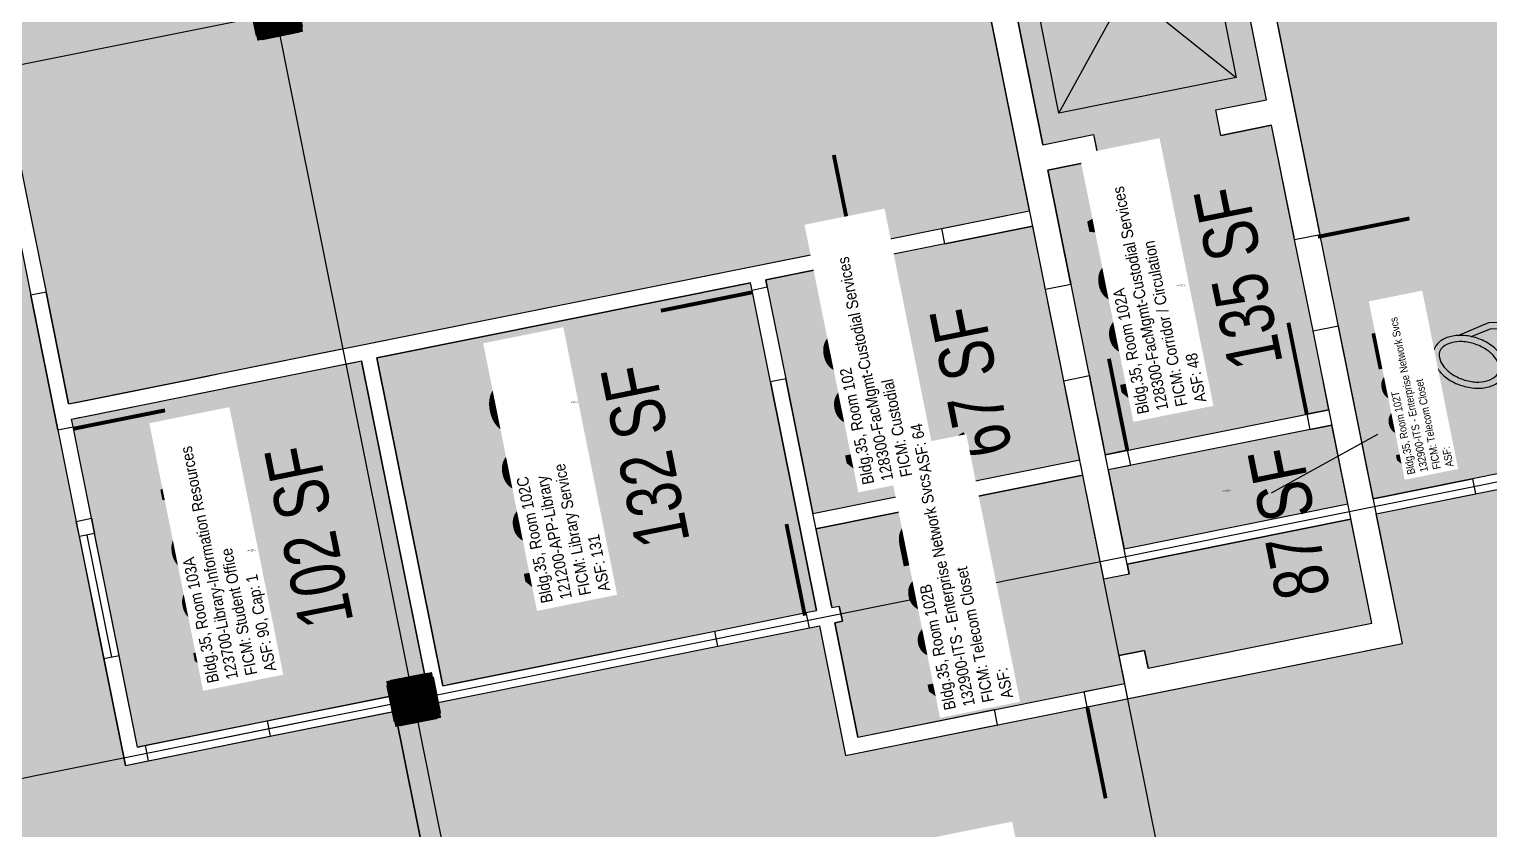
# Model space of a CAD drawing. Header units: inches. Extents: x 69201055 to 69205028, y 27678536 to 27681908.
# Drawn here: x 69203715 to 69204278, y 27679528 to 27679836 of the extents above; entities that cross this region are included whole.
import ezdxf
from ezdxf.enums import TextEntityAlignment as Align

# ---------------------------------------------------------------- set-up
doc = ezdxf.new("R2010")
doc.units = ezdxf.units.IN
doc.header["$LTSCALE"] = 10
doc.header["$MEASUREMENT"] = 0
doc.layers.get('0').update_dxf_attribs({"linetype": 'CONTINUOUS'})
for name, color, linetype in [('A-COLS', 5, 'CONTINUOUS'), ('A-DOOR', 2, 'CONTINUOUS'), ('A-FLOR', 3, 'CONTINUOUS'), ('A-GLAZ', 1, 'CONTINUOUS'), ('A-GRID', 1, 'CONTINUOUS'), ('A-IDEN-ICON', 4, 'CONTINUOUS'), ('A-IDEN-RNUM', 7, 'CONTINUOUS'), ('A-IDEN-SNUM', 4, 'CONTINUOUS'), ('A-IDEN-VNUM', 4, 'CONTINUOUS'), ('A-WALL', 5, 'CONTINUOUS'), ('AREA-ASSIGN', 7, 'CONTINUOUS'), ('AREA-TEXT', 3, 'CONTINUOUS'), ('Rooms-Category-Color', 7, 'CONTINUOUS'), ('Rooms-College-Color', 7, 'CONTINUOUS'), ('Rooms-Department-Color', 7, 'CONTINUOUS'), ('Rooms-Division-Color', 7, 'CONTINUOUS'), ('Rooms-Information', 7, 'CONTINUOUS')]:
    doc.layers.add(name, color=color, linetype=linetype)
doc.styles.add('CP_AREA', font='arial.ttf', dxfattribs={"height": 15})
doc.styles.add('CP_ROOMSNUMBER', font='arial.ttf', dxfattribs={"height": 1})
doc.styles.add('CP_ROOMVNUMBER', font='arial.ttf', dxfattribs={"width": 0.85, "height": 0.075})

# ---------------------------------------------------------------- blocks, each defined once
blk = doc.blocks.new('COL')
at = {"layer": 'A-COLS', "const_width": 18}
blk.add_lwpolyline([(0, 9), (0, -9)], dxfattribs=at)
at = {"layer": 'A-COLS'}
blk.add_lwpolyline([(9, 7), (9, -7), (7, -9), (-7, -9), (-9, -7), (-9, 7), (-7, 9), (7, 9)], close=True, dxfattribs=at)
blk = doc.blocks.new('CPPHONE')
for p, q in [((0.0096, 0.0252), (-0.0196, -0.0252)), ((0.0169, 0.0279), (-0.0182, -0.0329))]:
    blk.add_line(p, q)
for points in [[(0.0288, 0.0786, 0.139889), (0.0216, 0.0804, 0.107118), (0.0122, 0.0781, 0.079812), (0.0039, 0.0722, 0.067459), (-0.0035, 0.0626, 0.067459), (-0.008, 0.0515, 0.079812), (-0.009, 0.0413, 0.107118), (-0.0064, 0.032, 0.139889), (-0.0012, 0.0267, 0.139889), (0.0061, 0.0248, 0.107118), (0.0155, 0.0272, 0.079812), (0.0238, 0.0331, 0.067459), (0.0312, 0.0426, 0.067459), (0.0357, 0.0538, 0.079812), (0.0367, 0.0639, 0.107118), (0.034, 0.0732, 0.139889)], [(0.0263, 0.0743, 0.139889), (0.0218, 0.0754, 0.107118), (0.0144, 0.0736, 0.079812), (0.0074, 0.0686, 0.067459), (0.0008, 0.0601, 0.067459), (-0.0032, 0.0502, 0.079812), (-0.004, 0.0417, 0.107118), (-0.0019, 0.0344, 0.139889), (0.0013, 0.031, 0.139889), (0.0059, 0.0298, 0.107118), (0.0133, 0.0317, 0.079812), (0.0203, 0.0367, 0.067459), (0.0268, 0.0451, 0.067459), (0.0309, 0.055, 0.079812), (0.0317, 0.0636, 0.107118), (0.0296, 0.0709, 0.139889)], [(-0.0262, -0.0167, 0.139889), (-0.0334, -0.0148, 0.107118), (-0.0428, -0.0172, 0.079812), (-0.0511, -0.0231, 0.067459), (-0.0585, -0.0326, 0.067459), (-0.063, -0.0438, 0.079812), (-0.064, -0.0539, 0.107118), (-0.0614, -0.0632, 0.139889), (-0.0562, -0.0686, 0.139889), (-0.0489, -0.0704, 0.107118), (-0.0395, -0.0681, 0.079812), (-0.0312, -0.0622, 0.067459), (-0.0238, -0.0526, 0.067459), (-0.0193, -0.0415, 0.079812), (-0.0183, -0.0313, 0.107118), (-0.021, -0.022, 0.139889)], [(-0.0287, -0.021, 0.139889), (-0.0332, -0.0198, 0.107118), (-0.0406, -0.0217, 0.079812), (-0.0476, -0.0267, 0.067459), (-0.0542, -0.0351, 0.067459), (-0.0582, -0.045, 0.079812), (-0.059, -0.0536, 0.107118), (-0.0569, -0.0609, 0.139889), (-0.0537, -0.0643, 0.139889), (-0.0491, -0.0654, 0.107118), (-0.0417, -0.0636, 0.079812), (-0.0347, -0.0586, 0.067459), (-0.0282, -0.0501, 0.067459), (-0.0241, -0.0402, 0.079812), (-0.0233, -0.0317, 0.107118), (-0.0254, -0.0244, 0.139889)]]:
    blk.add_lwpolyline(points, format="xyb", close=True)
for points in [[(0.0364, 0.0572), (0.0417, 0.0308), (0.0382, 0.0108), (0.0082, -0.0411), (-0.0083, -0.0558), (-0.0338, -0.0645)], [(0.0334, 0.047), (0.0366, 0.0307), (0.0334, 0.0126), (0.0043, -0.0379), (-0.0109, -0.0514), (-0.0265, -0.0567)]]:
    blk.add_lwpolyline(points)

msp = doc.modelspace()

# ---------------------------------------------------------------- hatches: boundary and pattern name
at = {"layer": 'Rooms-Category-Color', "true_color": 0xadadad}
for points in [[(69202189.7, 27679682), (69202220.46, 27679529.06), (69202223.4, 27679529.65), (69202258.69, 27679536.75), (69202461.63, 27679577.56), (69202482.22, 27679581.7), (69202488.1, 27679582.88), (69202493.98, 27679584.06), (69202507.71, 27679586.82), (69202543, 27679593.92), (69202591.04, 27679603.58), (69202507.65, 27680018.28), (69202506.47, 27680024.16), (69202486.36, 27680124.16), (69202485.77, 27680127.1), (69203597.52, 27680350.64), (69203611.71, 27680280.05), (69203618.81, 27680244.76), (69203663.61, 27680021.95), (69203914.59, 27680072.41), (69203954.95, 27679871.7), (69203825.54, 27679845.68), (69203785.18, 27680046.39), (69203663.61, 27680021.95), (69203703.97, 27679821.24), (69203704.56, 27679818.3), (69203714.22, 27679770.26), (69203721.32, 27679734.96), (69203729.99, 27679691.83), (69203732.93, 27679692.42), (69203782.93, 27679702.47), (69203788.81, 27679703.65), (69203830.97, 27679712.13), (69203832.93, 27679712.53), (69203838.81, 27679713.71), (69204100.57, 27679766.34), (69204073.57, 27679900.65), (69204042.62, 27680054.57), (69204138.7, 27680073.89), (69204114.45, 27680194.48), (69204538.95, 27680279.83), (69204544.83, 27680281.02), (69204541.09, 27680299.64), (69204533.99, 27680334.94), (69204533.4, 27680337.88), (69204526.3, 27680373.17), (69204513.29, 27680437.88), (69204506.2, 27680473.17), (69204505.21, 27680478.07), (69204498.12, 27680513.37), (69204496.34, 27680522.19), (69204492.79, 27680539.84), (69204473.28, 27680636.89), (69204052.7, 27680552.33), (69203956.62, 27680533.01), (69203952.7, 27680532.22), (69203155.65, 27680371.95), (69203156.24, 27680369.01), (69203151.26, 27680368.01), (69203150.36, 27680367.83), (69202878.79, 27680313.23), (69202843.5, 27680306.13), (69202235.67, 27680183.91), (69202165.08, 27680169.72), (69202097.43, 27680156.12), (69202097.83, 27680154.15), (69202098.62, 27680150.23), (69202099.01, 27680148.27), (69202104.92, 27680118.86), (69202105.71, 27680114.94), (69202106.11, 27680112.98), (69202118.13, 27680053.18), (69202115.19, 27680052.58), (69202123.96, 27680008.98), (69202132.24, 27679967.81), (69202147, 27679894.38), (69202155.28, 27679853.2)], [(69204172.31, 27679805.25), (69204191.92, 27679809.19), (69204171.62, 27679910.17), (69204085.34, 27679892.82), (69204105.65, 27679791.84), (69204125.25, 27679795.78), (69204127.23, 27679785.98), (69204107.62, 27679782.04), (69204116.09, 27679739.88), (69204116.29, 27679738.9), (69204116.49, 27679737.92), (69204123.19, 27679704.59), (69204123.59, 27679702.63), (69204126.15, 27679689.88), (69204126.94, 27679685.96), (69204129.7, 27679672.24), (69204215.97, 27679689.58), (69204213.21, 27679703.31), (69204212.42, 27679707.23), (69204209.86, 27679719.97), (69204202.76, 27679755.27), (69204202.57, 27679756.25), (69204193.89, 27679799.38), (69204174.28, 27679795.44)], [(69204113.78, 27679700.66), (69204113.39, 27679702.62), (69204108.26, 27679728.11), (69204106.69, 27679735.95), (69204106.49, 27679736.93), (69204106.29, 27679737.91), (69204101.76, 27679760.46), (69203998.82, 27679739.76), (69203999.41, 27679736.82), (69204006.51, 27679701.53), (69204016.95, 27679649.57), (69204119.89, 27679670.26), (69204115.36, 27679692.81)], [(69204136.99, 27679635.96), (69204223.26, 27679653.31), (69204217.15, 27679683.7), (69204130.88, 27679666.35)], [(69204138.96, 27679626.16), (69204129.16, 27679624.19), (69204121.08, 27679664.38), (69204018.14, 27679643.68), (69204024.25, 27679613.29), (69204027.19, 27679613.88), (69204028.37, 27679608), (69204025.43, 27679607.41), (69204034.3, 27679563.29), (69204137.24, 27679583.99), (69204135.07, 27679594.77), (69204144.88, 27679596.75), (69204146.26, 27679589.88), (69204232.53, 27679607.23), (69204224.45, 27679647.43), (69204138.17, 27679630.08)]]:
    msp.add_hatch(color=253, dxfattribs=at).paths.add_polyline_path(points)
at = {"layer": 'Rooms-Category-Color', "true_color": 0x99d7b2}
for points in [[(69204127.01, 27680182.72), (69204216.23, 27680200.66), (69204277.01, 27680212.88), (69204278.98, 27680203.08), (69204285.84, 27680204.46), (69204389.93, 27679686.82), (69204233.07, 27679655.28)], [(69204018.36, 27679612.11), (69204000.62, 27679700.34), (69203993.53, 27679735.64), (69203992.94, 27679738.58), (69203848.82, 27679709.6), (69203874.25, 27679583.13), (69203878.17, 27679583.92), (69203913.46, 27679591.02), (69203979.15, 27679604.22), (69204014.44, 27679611.32)], [(69203855.82, 27679573.31), (69203914.65, 27679585.13), (69203980.33, 27679598.34), (69204015.63, 27679605.44), (69204019.55, 27679606.23), (69204029.6, 27679556.23), (69204244.3, 27679599.4), (69204234.25, 27679649.4), (69204337.19, 27679670.1), (69204338.37, 27679664.21), (69204345.47, 27679628.92), (69204390.02, 27679407.35), (69204190.02, 27679367.14), (69204188.05, 27679376.94), (69204186.09, 27679376.55), (69204182.17, 27679375.76), (69204176.29, 27679374.58), (69204170.4, 27679373.4), (69204172.38, 27679363.59), (69203925.32, 27679313.92), (69203923.35, 27679323.72), (69203920.41, 27679323.13), (69203900.89, 27679420.19), (69203895.01, 27679419), (69203890.11, 27679418.02), (69203887.17, 27679417.43)]]:
    msp.add_hatch(color=253, dxfattribs=at).paths.add_polyline_path(points)
at = {"layer": 'Rooms-Category-Color', "true_color": 0xfa9ba3}
for points in [[(69203906.68, 27679320.37), (69203905.7, 27679320.17), (69203909.25, 27679302.52), (69203910.23, 27679302.72), (69203931.13, 27679198.8), (69203886.03, 27679189.73), (69203838.97, 27679180.27), (69203674.27, 27679147.15), (69203666.97, 27679183.43), (69203412.08, 27679132.18), (69203394.93, 27679217.47), (69203393.95, 27679217.27), (69203382.18, 27679214.91), (69203376.3, 27679213.72), (69203378.27, 27679203.92), (69203379.45, 27679198.04), (69203262.79, 27679174.58), (69203227.49, 27679167.48), (69203132.4, 27679148.36), (69203131.21, 27679154.24), (69203129.24, 27679164.05), (69203125.32, 27679163.26), (69203095.16, 27679313.26), (69203093.2, 27679312.86), (69203089.65, 27679330.51), (69203075.46, 27679401.1), (69203072.5, 27679415.8), (69203045.89, 27679548.15), (69203044.71, 27679554.03), (69203018.69, 27679683.44), (69203024.57, 27679684.63), (69203271.62, 27679734.3), (69203277.51, 27679735.49), (69203283.39, 27679736.67), (69203436.33, 27679767.42), (69203442.21, 27679768.6), (69203542.21, 27679788.71), (69203548.09, 27679789.89), (69203606.91, 27679801.72), (69203698.09, 27679820.05), (69203708.34, 27679769.07), (69203715.44, 27679733.78), (69203725.88, 27679681.82), (69203732.98, 27679646.53), (69203751.9, 27679552.41), (69203764.65, 27679554.97), (69203799.94, 27679562.07), (69203855.82, 27679573.31), (69203902.54, 27679340.96), (69203903.73, 27679335.07)], [(69203731.77, 27679683), (69203731.17, 27679685.94), (69203734.12, 27679686.54), (69203737.06, 27679687.13), (69203796.86, 27679699.15), (69203832.15, 27679706.25), (69203840, 27679707.83), (69203842.94, 27679708.42), (69203868.37, 27679581.95), (69203851.7, 27679578.6), (69203798.76, 27679567.95), (69203763.47, 27679560.86), (69203756.6, 27679559.48), (69203738.86, 27679647.71)]]:
    msp.add_hatch(color=241, dxfattribs=at).paths.add_polyline_path(points)
at = {"layer": 'Rooms-College-Color', "true_color": 0xadadad}
for points in [[(69202189.7, 27679682), (69202220.46, 27679529.06), (69202223.4, 27679529.65), (69202258.69, 27679536.75), (69202461.63, 27679577.56), (69202482.22, 27679581.7), (69202488.1, 27679582.88), (69202493.98, 27679584.06), (69202507.71, 27679586.82), (69202543, 27679593.92), (69202591.04, 27679603.58), (69202507.65, 27680018.28), (69202506.47, 27680024.16), (69202486.36, 27680124.16), (69202485.77, 27680127.1), (69203597.52, 27680350.64), (69203611.71, 27680280.05), (69203618.81, 27680244.76), (69203663.61, 27680021.95), (69203914.59, 27680072.41), (69203954.95, 27679871.7), (69203825.54, 27679845.68), (69203785.18, 27680046.39), (69203663.61, 27680021.95), (69203703.97, 27679821.24), (69203704.56, 27679818.3), (69203714.22, 27679770.26), (69203721.32, 27679734.96), (69203729.99, 27679691.83), (69203732.93, 27679692.42), (69203782.93, 27679702.47), (69203788.81, 27679703.65), (69203830.97, 27679712.13), (69203832.93, 27679712.53), (69203838.81, 27679713.71), (69204100.57, 27679766.34), (69204073.57, 27679900.65), (69204042.62, 27680054.57), (69204138.7, 27680073.89), (69204114.45, 27680194.48), (69204538.95, 27680279.83), (69204544.83, 27680281.02), (69204541.09, 27680299.64), (69204533.99, 27680334.94), (69204533.4, 27680337.88), (69204526.3, 27680373.17), (69204513.29, 27680437.88), (69204506.2, 27680473.17), (69204505.21, 27680478.07), (69204498.12, 27680513.37), (69204496.34, 27680522.19), (69204492.79, 27680539.84), (69204473.28, 27680636.89), (69204052.7, 27680552.33), (69203956.62, 27680533.01), (69203952.7, 27680532.22), (69203155.65, 27680371.95), (69203156.24, 27680369.01), (69203151.26, 27680368.01), (69203150.36, 27680367.83), (69202878.79, 27680313.23), (69202843.5, 27680306.13), (69202235.67, 27680183.91), (69202165.08, 27680169.72), (69202097.43, 27680156.12), (69202097.83, 27680154.15), (69202098.62, 27680150.23), (69202099.01, 27680148.27), (69202104.92, 27680118.86), (69202105.71, 27680114.94), (69202106.11, 27680112.98), (69202118.13, 27680053.18), (69202115.19, 27680052.58), (69202123.96, 27680008.98), (69202132.24, 27679967.81), (69202147, 27679894.38), (69202155.28, 27679853.2)], [(69204136.99, 27679635.96), (69204223.26, 27679653.31), (69204217.15, 27679683.7), (69204130.88, 27679666.35)], [(69204138.96, 27679626.16), (69204129.16, 27679624.19), (69204121.08, 27679664.38), (69204018.14, 27679643.68), (69204024.25, 27679613.29), (69204027.19, 27679613.88), (69204028.37, 27679608), (69204025.43, 27679607.41), (69204034.3, 27679563.29), (69204137.24, 27679583.99), (69204135.07, 27679594.77), (69204144.88, 27679596.75), (69204146.26, 27679589.88), (69204232.53, 27679607.23), (69204224.45, 27679647.43), (69204138.17, 27679630.08)]]:
    msp.add_hatch(color=253, dxfattribs=at).paths.add_polyline_path(points)
at = {"layer": 'Rooms-College-Color', "true_color": 0x80bc67}
for points in [[(69204127.01, 27680182.72), (69204216.23, 27680200.66), (69204277.01, 27680212.88), (69204278.98, 27680203.08), (69204285.84, 27680204.46), (69204389.93, 27679686.82), (69204233.07, 27679655.28)], [(69204172.31, 27679805.25), (69204191.92, 27679809.19), (69204171.62, 27679910.17), (69204085.34, 27679892.82), (69204105.65, 27679791.84), (69204125.25, 27679795.78), (69204127.23, 27679785.98), (69204107.62, 27679782.04), (69204116.09, 27679739.88), (69204116.29, 27679738.9), (69204116.49, 27679737.92), (69204123.19, 27679704.59), (69204123.59, 27679702.63), (69204126.15, 27679689.88), (69204126.94, 27679685.96), (69204129.7, 27679672.24), (69204215.97, 27679689.58), (69204213.21, 27679703.31), (69204212.42, 27679707.23), (69204209.86, 27679719.97), (69204202.76, 27679755.27), (69204202.57, 27679756.25), (69204193.89, 27679799.38), (69204174.28, 27679795.44)], [(69203906.68, 27679320.37), (69203905.7, 27679320.17), (69203909.25, 27679302.52), (69203910.23, 27679302.72), (69203931.13, 27679198.8), (69203886.03, 27679189.73), (69203838.97, 27679180.27), (69203674.27, 27679147.15), (69203666.97, 27679183.43), (69203412.08, 27679132.18), (69203394.93, 27679217.47), (69203393.95, 27679217.27), (69203382.18, 27679214.91), (69203376.3, 27679213.72), (69203378.27, 27679203.92), (69203379.45, 27679198.04), (69203262.79, 27679174.58), (69203227.49, 27679167.48), (69203132.4, 27679148.36), (69203131.21, 27679154.24), (69203129.24, 27679164.05), (69203125.32, 27679163.26), (69203095.16, 27679313.26), (69203093.2, 27679312.86), (69203089.65, 27679330.51), (69203075.46, 27679401.1), (69203072.5, 27679415.8), (69203045.89, 27679548.15), (69203044.71, 27679554.03), (69203018.69, 27679683.44), (69203024.57, 27679684.63), (69203271.62, 27679734.3), (69203277.51, 27679735.49), (69203283.39, 27679736.67), (69203436.33, 27679767.42), (69203442.21, 27679768.6), (69203542.21, 27679788.71), (69203548.09, 27679789.89), (69203606.91, 27679801.72), (69203698.09, 27679820.05), (69203708.34, 27679769.07), (69203715.44, 27679733.78), (69203725.88, 27679681.82), (69203732.98, 27679646.53), (69203751.9, 27679552.41), (69203764.65, 27679554.97), (69203799.94, 27679562.07), (69203855.82, 27679573.31), (69203902.54, 27679340.96), (69203903.73, 27679335.07)], [(69204113.78, 27679700.66), (69204113.39, 27679702.62), (69204108.26, 27679728.11), (69204106.69, 27679735.95), (69204106.49, 27679736.93), (69204106.29, 27679737.91), (69204101.76, 27679760.46), (69203998.82, 27679739.76), (69203999.41, 27679736.82), (69204006.51, 27679701.53), (69204016.95, 27679649.57), (69204119.89, 27679670.26), (69204115.36, 27679692.81)], [(69204018.36, 27679612.11), (69204000.62, 27679700.34), (69203993.53, 27679735.64), (69203992.94, 27679738.58), (69203848.82, 27679709.6), (69203874.25, 27679583.13), (69203878.17, 27679583.92), (69203913.46, 27679591.02), (69203979.15, 27679604.22), (69204014.44, 27679611.32)], [(69203731.77, 27679683), (69203731.17, 27679685.94), (69203734.12, 27679686.54), (69203737.06, 27679687.13), (69203796.86, 27679699.15), (69203832.15, 27679706.25), (69203840, 27679707.83), (69203842.94, 27679708.42), (69203868.37, 27679581.95), (69203851.7, 27679578.6), (69203798.76, 27679567.95), (69203763.47, 27679560.86), (69203756.6, 27679559.48), (69203738.86, 27679647.71)], [(69203855.82, 27679573.31), (69203914.65, 27679585.13), (69203980.33, 27679598.34), (69204015.63, 27679605.44), (69204019.55, 27679606.23), (69204029.6, 27679556.23), (69204244.3, 27679599.4), (69204234.25, 27679649.4), (69204337.19, 27679670.1), (69204338.37, 27679664.21), (69204345.47, 27679628.92), (69204390.02, 27679407.35), (69204190.02, 27679367.14), (69204188.05, 27679376.94), (69204186.09, 27679376.55), (69204182.17, 27679375.76), (69204176.29, 27679374.58), (69204170.4, 27679373.4), (69204172.38, 27679363.59), (69203925.32, 27679313.92), (69203923.35, 27679323.72), (69203920.41, 27679323.13), (69203900.89, 27679420.19), (69203895.01, 27679419), (69203890.11, 27679418.02), (69203887.17, 27679417.43)]]:
    msp.add_hatch(color=83, dxfattribs=at).paths.add_polyline_path(points)
at = {"layer": 'Rooms-Department-Color', "true_color": 0xacacac}
for points in [[(69202189.7, 27679682), (69202220.46, 27679529.06), (69202223.4, 27679529.65), (69202258.69, 27679536.75), (69202461.63, 27679577.56), (69202482.22, 27679581.7), (69202488.1, 27679582.88), (69202493.98, 27679584.06), (69202507.71, 27679586.82), (69202543, 27679593.92), (69202591.04, 27679603.58), (69202507.65, 27680018.28), (69202506.47, 27680024.16), (69202486.36, 27680124.16), (69202485.77, 27680127.1), (69203597.52, 27680350.64), (69203611.71, 27680280.05), (69203618.81, 27680244.76), (69203663.61, 27680021.95), (69203914.59, 27680072.41), (69203954.95, 27679871.7), (69203825.54, 27679845.68), (69203785.18, 27680046.39), (69203663.61, 27680021.95), (69203703.97, 27679821.24), (69203704.56, 27679818.3), (69203714.22, 27679770.26), (69203721.32, 27679734.96), (69203729.99, 27679691.83), (69203732.93, 27679692.42), (69203782.93, 27679702.47), (69203788.81, 27679703.65), (69203830.97, 27679712.13), (69203832.93, 27679712.53), (69203838.81, 27679713.71), (69204100.57, 27679766.34), (69204073.57, 27679900.65), (69204042.62, 27680054.57), (69204138.7, 27680073.89), (69204114.45, 27680194.48), (69204538.95, 27680279.83), (69204544.83, 27680281.02), (69204541.09, 27680299.64), (69204533.99, 27680334.94), (69204533.4, 27680337.88), (69204526.3, 27680373.17), (69204513.29, 27680437.88), (69204506.2, 27680473.17), (69204505.21, 27680478.07), (69204498.12, 27680513.37), (69204496.34, 27680522.19), (69204492.79, 27680539.84), (69204473.28, 27680636.89), (69204052.7, 27680552.33), (69203956.62, 27680533.01), (69203952.7, 27680532.22), (69203155.65, 27680371.95), (69203156.24, 27680369.01), (69203151.26, 27680368.01), (69203150.36, 27680367.83), (69202878.79, 27680313.23), (69202843.5, 27680306.13), (69202235.67, 27680183.91), (69202165.08, 27680169.72), (69202097.43, 27680156.12), (69202097.83, 27680154.15), (69202098.62, 27680150.23), (69202099.01, 27680148.27), (69202104.92, 27680118.86), (69202105.71, 27680114.94), (69202106.11, 27680112.98), (69202118.13, 27680053.18), (69202115.19, 27680052.58), (69202123.96, 27680008.98), (69202132.24, 27679967.81), (69202147, 27679894.38), (69202155.28, 27679853.2)], [(69204172.31, 27679805.25), (69204191.92, 27679809.19), (69204171.62, 27679910.17), (69204085.34, 27679892.82), (69204105.65, 27679791.84), (69204125.25, 27679795.78), (69204127.23, 27679785.98), (69204107.62, 27679782.04), (69204116.09, 27679739.88), (69204116.29, 27679738.9), (69204116.49, 27679737.92), (69204123.19, 27679704.59), (69204123.59, 27679702.63), (69204126.15, 27679689.88), (69204126.94, 27679685.96), (69204129.7, 27679672.24), (69204215.97, 27679689.58), (69204213.21, 27679703.31), (69204212.42, 27679707.23), (69204209.86, 27679719.97), (69204202.76, 27679755.27), (69204202.57, 27679756.25), (69204193.89, 27679799.38), (69204174.28, 27679795.44)], [(69204113.78, 27679700.66), (69204113.39, 27679702.62), (69204108.26, 27679728.11), (69204106.69, 27679735.95), (69204106.49, 27679736.93), (69204106.29, 27679737.91), (69204101.76, 27679760.46), (69203998.82, 27679739.76), (69203999.41, 27679736.82), (69204006.51, 27679701.53), (69204016.95, 27679649.57), (69204119.89, 27679670.26), (69204115.36, 27679692.81)], [(69204136.99, 27679635.96), (69204223.26, 27679653.31), (69204217.15, 27679683.7), (69204130.88, 27679666.35)], [(69204138.96, 27679626.16), (69204129.16, 27679624.19), (69204121.08, 27679664.38), (69204018.14, 27679643.68), (69204024.25, 27679613.29), (69204027.19, 27679613.88), (69204028.37, 27679608), (69204025.43, 27679607.41), (69204034.3, 27679563.29), (69204137.24, 27679583.99), (69204135.07, 27679594.77), (69204144.88, 27679596.75), (69204146.26, 27679589.88), (69204232.53, 27679607.23), (69204224.45, 27679647.43), (69204138.17, 27679630.08)]]:
    msp.add_hatch(color=253, dxfattribs=at).paths.add_polyline_path(points)
at = {"layer": 'Rooms-Department-Color', "true_color": 0x62f98f}
for points in [[(69204127.01, 27680182.72), (69204216.23, 27680200.66), (69204277.01, 27680212.88), (69204278.98, 27680203.08), (69204285.84, 27680204.46), (69204389.93, 27679686.82), (69204233.07, 27679655.28)], [(69203906.68, 27679320.37), (69203905.7, 27679320.17), (69203909.25, 27679302.52), (69203910.23, 27679302.72), (69203931.13, 27679198.8), (69203886.03, 27679189.73), (69203838.97, 27679180.27), (69203674.27, 27679147.15), (69203666.97, 27679183.43), (69203412.08, 27679132.18), (69203394.93, 27679217.47), (69203393.95, 27679217.27), (69203382.18, 27679214.91), (69203376.3, 27679213.72), (69203378.27, 27679203.92), (69203379.45, 27679198.04), (69203262.79, 27679174.58), (69203227.49, 27679167.48), (69203132.4, 27679148.36), (69203131.21, 27679154.24), (69203129.24, 27679164.05), (69203125.32, 27679163.26), (69203095.16, 27679313.26), (69203093.2, 27679312.86), (69203089.65, 27679330.51), (69203075.46, 27679401.1), (69203072.5, 27679415.8), (69203045.89, 27679548.15), (69203044.71, 27679554.03), (69203018.69, 27679683.44), (69203024.57, 27679684.63), (69203271.62, 27679734.3), (69203277.51, 27679735.49), (69203283.39, 27679736.67), (69203436.33, 27679767.42), (69203442.21, 27679768.6), (69203542.21, 27679788.71), (69203548.09, 27679789.89), (69203606.91, 27679801.72), (69203698.09, 27679820.05), (69203708.34, 27679769.07), (69203715.44, 27679733.78), (69203725.88, 27679681.82), (69203732.98, 27679646.53), (69203751.9, 27679552.41), (69203764.65, 27679554.97), (69203799.94, 27679562.07), (69203855.82, 27679573.31), (69203902.54, 27679340.96), (69203903.73, 27679335.07)], [(69204018.36, 27679612.11), (69204000.62, 27679700.34), (69203993.53, 27679735.64), (69203992.94, 27679738.58), (69203848.82, 27679709.6), (69203874.25, 27679583.13), (69203878.17, 27679583.92), (69203913.46, 27679591.02), (69203979.15, 27679604.22), (69204014.44, 27679611.32)], [(69203731.77, 27679683), (69203731.17, 27679685.94), (69203734.12, 27679686.54), (69203737.06, 27679687.13), (69203796.86, 27679699.15), (69203832.15, 27679706.25), (69203840, 27679707.83), (69203842.94, 27679708.42), (69203868.37, 27679581.95), (69203851.7, 27679578.6), (69203798.76, 27679567.95), (69203763.47, 27679560.86), (69203756.6, 27679559.48), (69203738.86, 27679647.71)], [(69203855.82, 27679573.31), (69203914.65, 27679585.13), (69203980.33, 27679598.34), (69204015.63, 27679605.44), (69204019.55, 27679606.23), (69204029.6, 27679556.23), (69204244.3, 27679599.4), (69204234.25, 27679649.4), (69204337.19, 27679670.1), (69204338.37, 27679664.21), (69204345.47, 27679628.92), (69204390.02, 27679407.35), (69204190.02, 27679367.14), (69204188.05, 27679376.94), (69204186.09, 27679376.55), (69204182.17, 27679375.76), (69204176.29, 27679374.58), (69204170.4, 27679373.4), (69204172.38, 27679363.59), (69203925.32, 27679313.92), (69203923.35, 27679323.72), (69203920.41, 27679323.13), (69203900.89, 27679420.19), (69203895.01, 27679419), (69203890.11, 27679418.02), (69203887.17, 27679417.43)]]:
    msp.add_hatch(color=91, dxfattribs=at).paths.add_polyline_path(points)
at = {"layer": 'Rooms-Division-Color', "true_color": 0xadadad}
for points in [[(69202189.7, 27679682), (69202220.46, 27679529.06), (69202223.4, 27679529.65), (69202258.69, 27679536.75), (69202461.63, 27679577.56), (69202482.22, 27679581.7), (69202488.1, 27679582.88), (69202493.98, 27679584.06), (69202507.71, 27679586.82), (69202543, 27679593.92), (69202591.04, 27679603.58), (69202507.65, 27680018.28), (69202506.47, 27680024.16), (69202486.36, 27680124.16), (69202485.77, 27680127.1), (69203597.52, 27680350.64), (69203611.71, 27680280.05), (69203618.81, 27680244.76), (69203663.61, 27680021.95), (69203914.59, 27680072.41), (69203954.95, 27679871.7), (69203825.54, 27679845.68), (69203785.18, 27680046.39), (69203663.61, 27680021.95), (69203703.97, 27679821.24), (69203704.56, 27679818.3), (69203714.22, 27679770.26), (69203721.32, 27679734.96), (69203729.99, 27679691.83), (69203732.93, 27679692.42), (69203782.93, 27679702.47), (69203788.81, 27679703.65), (69203830.97, 27679712.13), (69203832.93, 27679712.53), (69203838.81, 27679713.71), (69204100.57, 27679766.34), (69204073.57, 27679900.65), (69204042.62, 27680054.57), (69204138.7, 27680073.89), (69204114.45, 27680194.48), (69204538.95, 27680279.83), (69204544.83, 27680281.02), (69204541.09, 27680299.64), (69204533.99, 27680334.94), (69204533.4, 27680337.88), (69204526.3, 27680373.17), (69204513.29, 27680437.88), (69204506.2, 27680473.17), (69204505.21, 27680478.07), (69204498.12, 27680513.37), (69204496.34, 27680522.19), (69204492.79, 27680539.84), (69204473.28, 27680636.89), (69204052.7, 27680552.33), (69203956.62, 27680533.01), (69203952.7, 27680532.22), (69203155.65, 27680371.95), (69203156.24, 27680369.01), (69203151.26, 27680368.01), (69203150.36, 27680367.83), (69202878.79, 27680313.23), (69202843.5, 27680306.13), (69202235.67, 27680183.91), (69202165.08, 27680169.72), (69202097.43, 27680156.12), (69202097.83, 27680154.15), (69202098.62, 27680150.23), (69202099.01, 27680148.27), (69202104.92, 27680118.86), (69202105.71, 27680114.94), (69202106.11, 27680112.98), (69202118.13, 27680053.18), (69202115.19, 27680052.58), (69202123.96, 27680008.98), (69202132.24, 27679967.81), (69202147, 27679894.38), (69202155.28, 27679853.2)], [(69204172.31, 27679805.25), (69204191.92, 27679809.19), (69204171.62, 27679910.17), (69204085.34, 27679892.82), (69204105.65, 27679791.84), (69204125.25, 27679795.78), (69204127.23, 27679785.98), (69204107.62, 27679782.04), (69204116.09, 27679739.88), (69204116.29, 27679738.9), (69204116.49, 27679737.92), (69204123.19, 27679704.59), (69204123.59, 27679702.63), (69204126.15, 27679689.88), (69204126.94, 27679685.96), (69204129.7, 27679672.24), (69204215.97, 27679689.58), (69204213.21, 27679703.31), (69204212.42, 27679707.23), (69204209.86, 27679719.97), (69204202.76, 27679755.27), (69204202.57, 27679756.25), (69204193.89, 27679799.38), (69204174.28, 27679795.44)], [(69204113.78, 27679700.66), (69204113.39, 27679702.62), (69204108.26, 27679728.11), (69204106.69, 27679735.95), (69204106.49, 27679736.93), (69204106.29, 27679737.91), (69204101.76, 27679760.46), (69203998.82, 27679739.76), (69203999.41, 27679736.82), (69204006.51, 27679701.53), (69204016.95, 27679649.57), (69204119.89, 27679670.26), (69204115.36, 27679692.81)], [(69204136.99, 27679635.96), (69204223.26, 27679653.31), (69204217.15, 27679683.7), (69204130.88, 27679666.35)], [(69204138.96, 27679626.16), (69204129.16, 27679624.19), (69204121.08, 27679664.38), (69204018.14, 27679643.68), (69204024.25, 27679613.29), (69204027.19, 27679613.88), (69204028.37, 27679608), (69204025.43, 27679607.41), (69204034.3, 27679563.29), (69204137.24, 27679583.99), (69204135.07, 27679594.77), (69204144.88, 27679596.75), (69204146.26, 27679589.88), (69204232.53, 27679607.23), (69204224.45, 27679647.43), (69204138.17, 27679630.08)]]:
    msp.add_hatch(color=253, dxfattribs=at).paths.add_polyline_path(points)
at = {"layer": 'Rooms-Division-Color', "true_color": 0x62f98f}
for points in [[(69204127.01, 27680182.72), (69204216.23, 27680200.66), (69204277.01, 27680212.88), (69204278.98, 27680203.08), (69204285.84, 27680204.46), (69204389.93, 27679686.82), (69204233.07, 27679655.28)], [(69203906.68, 27679320.37), (69203905.7, 27679320.17), (69203909.25, 27679302.52), (69203910.23, 27679302.72), (69203931.13, 27679198.8), (69203886.03, 27679189.73), (69203838.97, 27679180.27), (69203674.27, 27679147.15), (69203666.97, 27679183.43), (69203412.08, 27679132.18), (69203394.93, 27679217.47), (69203393.95, 27679217.27), (69203382.18, 27679214.91), (69203376.3, 27679213.72), (69203378.27, 27679203.92), (69203379.45, 27679198.04), (69203262.79, 27679174.58), (69203227.49, 27679167.48), (69203132.4, 27679148.36), (69203131.21, 27679154.24), (69203129.24, 27679164.05), (69203125.32, 27679163.26), (69203095.16, 27679313.26), (69203093.2, 27679312.86), (69203089.65, 27679330.51), (69203075.46, 27679401.1), (69203072.5, 27679415.8), (69203045.89, 27679548.15), (69203044.71, 27679554.03), (69203018.69, 27679683.44), (69203024.57, 27679684.63), (69203271.62, 27679734.3), (69203277.51, 27679735.49), (69203283.39, 27679736.67), (69203436.33, 27679767.42), (69203442.21, 27679768.6), (69203542.21, 27679788.71), (69203548.09, 27679789.89), (69203606.91, 27679801.72), (69203698.09, 27679820.05), (69203708.34, 27679769.07), (69203715.44, 27679733.78), (69203725.88, 27679681.82), (69203732.98, 27679646.53), (69203751.9, 27679552.41), (69203764.65, 27679554.97), (69203799.94, 27679562.07), (69203855.82, 27679573.31), (69203902.54, 27679340.96), (69203903.73, 27679335.07)], [(69204018.36, 27679612.11), (69204000.62, 27679700.34), (69203993.53, 27679735.64), (69203992.94, 27679738.58), (69203848.82, 27679709.6), (69203874.25, 27679583.13), (69203878.17, 27679583.92), (69203913.46, 27679591.02), (69203979.15, 27679604.22), (69204014.44, 27679611.32)], [(69203731.77, 27679683), (69203731.17, 27679685.94), (69203734.12, 27679686.54), (69203737.06, 27679687.13), (69203796.86, 27679699.15), (69203832.15, 27679706.25), (69203840, 27679707.83), (69203842.94, 27679708.42), (69203868.37, 27679581.95), (69203851.7, 27679578.6), (69203798.76, 27679567.95), (69203763.47, 27679560.86), (69203756.6, 27679559.48), (69203738.86, 27679647.71)], [(69203855.82, 27679573.31), (69203914.65, 27679585.13), (69203980.33, 27679598.34), (69204015.63, 27679605.44), (69204019.55, 27679606.23), (69204029.6, 27679556.23), (69204244.3, 27679599.4), (69204234.25, 27679649.4), (69204337.19, 27679670.1), (69204338.37, 27679664.21), (69204345.47, 27679628.92), (69204390.02, 27679407.35), (69204190.02, 27679367.14), (69204188.05, 27679376.94), (69204186.09, 27679376.55), (69204182.17, 27679375.76), (69204176.29, 27679374.58), (69204170.4, 27679373.4), (69204172.38, 27679363.59), (69203925.32, 27679313.92), (69203923.35, 27679323.72), (69203920.41, 27679323.13), (69203900.89, 27679420.19), (69203895.01, 27679419), (69203890.11, 27679418.02), (69203887.17, 27679417.43)]]:
    msp.add_hatch(color=91, dxfattribs=at).paths.add_polyline_path(points)

# ---------------------------------------------------------------- linework, layer by layer
at = {"layer": 'A-DOOR'}
for points in [[(69204032.16, 27679752.59, 1.5, 1.5, 0), (69204025.07, 27679787.88, 0, 0, 0), (69204025.8, 27679788.03, 0, 0, -0.402069), (69204066.75, 27679759.54, 0, 0, -0.402069)], [(69203708.49, 27679768.34, 1.5, 1.5, 0), (69203673.19, 27679761.24, 0, 0, 0), (69203673.34, 27679760.51, 0, 0, 0.414214), (69203716.91, 27679734.08, 0, 0, 0.414214)], [(69204211.73, 27679756.31, 1.5, 1.5, 0), (69204247.03, 27679763.4, 0, 0, 0), (69204247.17, 27679762.67, 0, 0, -0.414214), (69204217.21, 27679721.45, 0, 0, -0.414214)], [(69203993.67, 27679734.9, 1.5, 1.5, 0), (69203958.38, 27679727.8, 0, 0, 0), (69203958.53, 27679727.07, 0, 0, 0.414214), (69204002.09, 27679700.64, 0, 0, 0.414214)], [(69204207.42, 27679687.86, 1.5, 1.5, 0), (69204200.33, 27679723.16, 0, 0, 0), (69204199.59, 27679723.01, 0, 0, 0.402069), (69204172.83, 27679680.91, 0, 0, 0.402069)], [(69204138.24, 27679673.95, 1.5, 1.5, 0), (69204131.15, 27679709.25, 0, 0, 0), (69204131.88, 27679709.4, 0, 0, -0.402069), (69204172.83, 27679680.91, 0, 0, -0.402069)], [(69203731.91, 27679682.27, 1.5, 1.5, 0), (69203767.21, 27679689.36, 0, 0, 0), (69203767.35, 27679688.63, 0, 0, -0.414214), (69203737.39, 27679647.41, 0, 0, -0.414214)], [(69204306.85, 27679665.01, 1.5, 1.5, 0), (69204313.94, 27679629.72, 0, 0, 0), (69204313.21, 27679629.57, 0, 0, -0.414214), (69204271.99, 27679659.54, 0, 0, -0.414214)], [(69204013.9, 27679610.19, 1.5, 1.5, 0), (69204006.81, 27679645.49, 0, 0, 0), (69204006.07, 27679645.34, 0, 0, 0.414214), (69203979.64, 27679601.77, 0, 0, 0.414214)], [(69204122.78, 27679574.96, 1.5, 1.5, 0), (69204129.87, 27679539.67, 0, 0, 0), (69204129.14, 27679539.52, 0, 0, -0.402069), (69204088.19, 27679568.01, 0, 0, -0.402069)]]:
    msp.add_lwpolyline(points, format="xyseb", dxfattribs=at)
at = {"layer": 'A-FLOR'}
for p, q in [((69204111.88, 27679804.04), (69204163.92, 27679899.02)), ((69204163.92, 27679899.02), (69204180.25, 27679817.79)), ((69204111.88, 27679804.04), (69204095.54, 27679885.27)), ((69204095.54, 27679885.27), (69204180.25, 27679817.79)), ((69204180.25, 27679817.79), (69204111.88, 27679804.04))]:
    msp.add_line(p, q, dxfattribs=at)
at = {"layer": 'A-GLAZ'}
for p, q in [((69203743.62, 27679593.59), (69203734.16, 27679640.64)), ((69203737.1, 27679641.24), (69203746.57, 27679594.18)), ((69203749.51, 27679594.77), (69203740.04, 27679641.83)), ((69203743.62, 27679593.59), (69203749.51, 27679594.77)), ((69203806.6, 27679569.53), (69203853.66, 27679578.99)), ((69203807.19, 27679566.59), (69203854.25, 27679576.05)), ((69203807.79, 27679563.65), (69203854.84, 27679573.11)), ((69203759.54, 27679560.07), (69203806.6, 27679569.53)), ((69203760.14, 27679557.13), (69203807.19, 27679566.59)), ((69203806.6, 27679569.53), (69203807.79, 27679563.65)), ((69203760.73, 27679554.19), (69203807.79, 27679563.65))]:
    msp.add_line(p, q, dxfattribs=at)
at = {"layer": 'A-GRID'}
for p, q in [((69204234.23, 27679101.64), (69203701.98, 27681748.67)), ((69203969.52, 27679048.42), (69203437.28, 27681695.44)), ((69201601.91, 27679398.57), (69204868.66, 27680055.42)), ((69201480.76, 27679098.8), (69204921.88, 27679790.72))]:
    msp.add_line(p, q, dxfattribs=at)
at = {"layer": 'A-IDEN-VNUM'}
msp.add_lwpolyline([(69204234.66, 27679680.03), (69204193.65, 27679657.42)], dxfattribs=at)
at = {"layer": 'A-WALL'}
for p, q in [((69204212.57, 27679757.24), (69204148.5, 27680075.86)), ((69204106.69, 27679735.95), (69204042.62, 27680054.57)), ((69204191.92, 27679809.19), (69204171.62, 27679910.17)), ((69204105.65, 27679791.84), (69204085.34, 27679892.82)), ((69204172.31, 27679805.25), (69204191.92, 27679809.19)), ((69204174.28, 27679795.44), (69204172.31, 27679805.25)), ((69204174.28, 27679795.44), (69204193.89, 27679799.38)), ((69204202.76, 27679755.27), (69204193.89, 27679799.38)), ((69204105.65, 27679791.84), (69204125.25, 27679795.78)), ((69204127.23, 27679785.98), (69204125.27, 27679795.73)), ((69204107.62, 27679782.04), (69204127.23, 27679785.98)), ((69204116.49, 27679737.92), (69204107.62, 27679782.04)), ((69204066.75, 27679759.54), (69204100.57, 27679766.34)), ((69204067.93, 27679753.66), (69204066.75, 27679759.54)), ((69204067.93, 27679753.66), (69204101.76, 27679760.46)), ((69203729.99, 27679691.83), (69204032.16, 27679752.59)), ((69204033.34, 27679746.7), (69204032.16, 27679752.59)), ((69204202.76, 27679755.27), (69204212.57, 27679757.24)), ((69203998.82, 27679739.76), (69204033.34, 27679746.7)), ((69203848.82, 27679709.6), (69203992.94, 27679738.58)), ((69203993.53, 27679735.64), (69203992.94, 27679738.58)), ((69203999.41, 27679736.82), (69203993.53, 27679735.64)), ((69203999.41, 27679736.82), (69203998.82, 27679739.76)), ((69204116.49, 27679737.92), (69204106.69, 27679735.95)), ((69203721.32, 27679734.96), (69203715.44, 27679733.78)), ((69203725.88, 27679681.82), (69203715.44, 27679733.78)), ((69203729.99, 27679691.83), (69203721.32, 27679734.96)), ((69204209.86, 27679719.97), (69204219.66, 27679721.95)), ((69204232.53, 27679607.23), (69204209.86, 27679719.97)), ((69204244.3, 27679599.4), (69204219.66, 27679721.95)), ((69203731.17, 27679685.94), (69203842.94, 27679708.42)), ((69203867.18, 27679587.83), (69203842.94, 27679708.42)), ((69203874.25, 27679583.13), (69203848.82, 27679709.6)), ((69204006.51, 27679701.53), (69204000.62, 27679700.34)), ((69204024.25, 27679613.29), (69204006.51, 27679701.53)), ((69204123.59, 27679702.63), (69204113.78, 27679700.66)), ((69204138.96, 27679626.16), (69204123.59, 27679702.63)), ((69204129.16, 27679624.19), (69204113.78, 27679700.66)), ((69203731.77, 27679683), (69203731.17, 27679685.94)), ((69204215.97, 27679689.58), (69204207.42, 27679687.86)), ((69204207.42, 27679687.86), (69204208.6, 27679681.98)), ((69203725.88, 27679681.82), (69203731.77, 27679683)), ((69204208.6, 27679681.98), (69204217.15, 27679683.7)), ((69204138.24, 27679673.95), (69204129.7, 27679672.24)), ((69204138.24, 27679673.95), (69204139.43, 27679668.07)), ((69204016.95, 27679649.57), (69204119.89, 27679670.26)), ((69204139.43, 27679668.07), (69204130.88, 27679666.35)), ((69204018.14, 27679643.68), (69204121.08, 27679664.38)), ((69204233.07, 27679655.28), (69204271.3, 27679662.97)), ((69204271.3, 27679662.97), (69204272.48, 27679657.09)), ((69204234.25, 27679649.4), (69204272.48, 27679657.09)), ((69204136.99, 27679635.96), (69204223.26, 27679653.31)), ((69203732.98, 27679646.53), (69203738.86, 27679647.71)), ((69203734.16, 27679640.64), (69203732.98, 27679646.51)), ((69203738.86, 27679647.71), (69203740.04, 27679641.83)), ((69204138.17, 27679630.08), (69204224.45, 27679647.43)), ((69203740.04, 27679641.83), (69203734.16, 27679640.64)), ((69204138.96, 27679626.16), (69204129.16, 27679624.19)), ((69204014.44, 27679611.32), (69204018.36, 27679612.11)), ((69204024.25, 27679613.29), (69204027.19, 27679613.88)), ((69204028.37, 27679608), (69204027.19, 27679613.88)), ((69204015.63, 27679605.44), (69204014.44, 27679611.32)), ((69204015.63, 27679605.44), (69204019.55, 27679606.23)), ((69204025.43, 27679607.41), (69204028.37, 27679608)), ((69204034.3, 27679563.29), (69204025.43, 27679607.41)), ((69204146.26, 27679589.88), (69204232.53, 27679607.23)), ((69203874.25, 27679583.13), (69203979.15, 27679604.22)), ((69203980.33, 27679598.34), (69203979.15, 27679604.22)), ((69203756.6, 27679559.48), (69203749.51, 27679594.77)), ((69203872.49, 27679576.66), (69203980.33, 27679598.34)), ((69204122.78, 27679574.96), (69204244.3, 27679599.4)), ((69204144.88, 27679596.75), (69204135.07, 27679594.77)), ((69204138.42, 27679578.11), (69204135.07, 27679594.77)), ((69204146.26, 27679589.88), (69204144.88, 27679596.75)), ((69203751.9, 27679552.41), (69203743.62, 27679593.59)), ((69204121.59, 27679580.84), (69204137.24, 27679583.99)), ((69204034.3, 27679563.29), (69204087, 27679573.89)), ((69203756.6, 27679559.48), (69203759.54, 27679560.07)), ((69203759.54, 27679560.07), (69203760.73, 27679554.19)), ((69203751.9, 27679552.41), (69203760.73, 27679554.19))]:
    msp.add_line(p, q, dxfattribs=at)
for points in [[(69204000.62, 27679700.34), (69204018.36, 27679612.11)], [(69204019.55, 27679606.23), (69204029.6, 27679556.23), (69204088.19, 27679568.01)], [(69204122.78, 27679574.96), (69204121.59, 27679580.84)], [(69204088.19, 27679568.01), (69204087, 27679573.89)]]:
    msp.add_lwpolyline(points, dxfattribs=at)
at = {"layer": 'AREA-ASSIGN'}
for points in [[(69204127.01, 27680182.72), (69204216.23, 27680200.66), (69204277.01, 27680212.88), (69204278.98, 27680203.08), (69204285.84, 27680204.46), (69204389.93, 27679686.82), (69204233.07, 27679655.28)], [(69204172.31, 27679805.25), (69204191.92, 27679809.19), (69204171.62, 27679910.17), (69204085.34, 27679892.82), (69204105.65, 27679791.84), (69204125.25, 27679795.78), (69204127.23, 27679785.98), (69204107.62, 27679782.04), (69204116.09, 27679739.88), (69204116.29, 27679738.9), (69204116.49, 27679737.92), (69204123.19, 27679704.59), (69204123.59, 27679702.63), (69204126.15, 27679689.88), (69204126.94, 27679685.96), (69204129.7, 27679672.24), (69204215.97, 27679689.58), (69204213.21, 27679703.31), (69204212.42, 27679707.23), (69204209.86, 27679719.97), (69204202.76, 27679755.27), (69204202.57, 27679756.25), (69204193.89, 27679799.38), (69204174.28, 27679795.44)], [(69204113.78, 27679700.66), (69204113.39, 27679702.62), (69204108.26, 27679728.11), (69204106.69, 27679735.95), (69204106.49, 27679736.93), (69204106.29, 27679737.91), (69204101.76, 27679760.46), (69203998.82, 27679739.76), (69203999.41, 27679736.82), (69204006.51, 27679701.53), (69204016.95, 27679649.57), (69204119.89, 27679670.26), (69204115.36, 27679692.81)], [(69204018.36, 27679612.11), (69204000.62, 27679700.34), (69203993.53, 27679735.64), (69203992.94, 27679738.58), (69203848.82, 27679709.6), (69203874.25, 27679583.13), (69203878.17, 27679583.92), (69203913.46, 27679591.02), (69203979.15, 27679604.22), (69204014.44, 27679611.32)], [(69203731.77, 27679683), (69203731.17, 27679685.94), (69203734.12, 27679686.54), (69203737.06, 27679687.13), (69203796.86, 27679699.15), (69203832.15, 27679706.25), (69203840, 27679707.83), (69203842.94, 27679708.42), (69203868.37, 27679581.95), (69203851.7, 27679578.6), (69203798.76, 27679567.95), (69203763.47, 27679560.86), (69203756.6, 27679559.48), (69203738.86, 27679647.71)], [(69204136.99, 27679635.96), (69204223.26, 27679653.31), (69204217.15, 27679683.7), (69204130.88, 27679666.35)], [(69204138.96, 27679626.16), (69204129.16, 27679624.19), (69204121.08, 27679664.38), (69204018.14, 27679643.68), (69204024.25, 27679613.29), (69204027.19, 27679613.88), (69204028.37, 27679608), (69204025.43, 27679607.41), (69204034.3, 27679563.29), (69204137.24, 27679583.99), (69204135.07, 27679594.77), (69204144.88, 27679596.75), (69204146.26, 27679589.88), (69204232.53, 27679607.23), (69204224.45, 27679647.43), (69204138.17, 27679630.08), (69204138.17, 27679630.08)]]:
    msp.add_lwpolyline(points, close=True, dxfattribs=at)
for points in [[(69203663.61, 27680021.95), (69203703.97, 27679821.24), (69203704.56, 27679818.3), (69203714.22, 27679770.26), (69203721.32, 27679734.96), (69203729.99, 27679691.83), (69203732.93, 27679692.42), (69203782.93, 27679702.47), (69203788.81, 27679703.65), (69203830.97, 27679712.13), (69203832.93, 27679712.53), (69203838.81, 27679713.71), (69204100.57, 27679766.34), (69204073.57, 27679900.65)], [(69203283.39, 27679736.67), (69203436.33, 27679767.42), (69203442.21, 27679768.6), (69203542.21, 27679788.71), (69203548.09, 27679789.89), (69203606.91, 27679801.72), (69203698.09, 27679820.05), (69203708.34, 27679769.07), (69203715.44, 27679733.78), (69203725.88, 27679681.82), (69203732.98, 27679646.53), (69203751.9, 27679552.41), (69203764.65, 27679554.97), (69203799.94, 27679562.07), (69203855.82, 27679573.31), (69203902.54, 27679340.96), (69203903.73, 27679335.07), (69203906.68, 27679320.37), (69203905.7, 27679320.17), (69203909.25, 27679302.52), (69203910.23, 27679302.72), (69203931.13, 27679198.8)], [(69204390.02, 27679407.35), (69204190.02, 27679367.14), (69204188.05, 27679376.94), (69204186.09, 27679376.55), (69204182.17, 27679375.76), (69204176.29, 27679374.58), (69204170.4, 27679373.4), (69204172.38, 27679363.59), (69203925.32, 27679313.92), (69203923.35, 27679323.72), (69203920.41, 27679323.13), (69203900.89, 27679420.19), (69203895.01, 27679419), (69203890.11, 27679418.02), (69203887.17, 27679417.43), (69203855.82, 27679573.31), (69203914.65, 27679585.13), (69203980.33, 27679598.34), (69204015.63, 27679605.44), (69204019.55, 27679606.23), (69204029.6, 27679556.23), (69204244.3, 27679599.4), (69204234.25, 27679649.4), (69204337.19, 27679670.1)]]:
    msp.add_lwpolyline(points, dxfattribs=at)

# ---------------------------------------------------------------- block references
at = {"rotation": 11.36903025436199}
for p in [(69203809.85, 27679842.53), (69203863.08, 27679577.82)]:
    msp.add_blockref('COL', p, dxfattribs=at)
at = {"layer": 'A-IDEN-ICON', "xscale": 479.9999999999999, "yscale": 479.9999999999999, "zscale": 479.9999999999999, "rotation": 101.3690302236795}
msp.add_blockref('CPPHONE', (69204296.12, 27679706.55), dxfattribs=at)

# ---------------------------------------------------------------- texts
at = {"layer": 'A-IDEN-RNUM', "style": 'CP_ROOMSNUMBER'}
for s, p in [('0102-A0', (69204159.73, 27679737.46)), ('0102-C0', (69203925.71, 27679692.42)), ('0102-00', (69204051.7, 27679693.09)), ('0102-T0', (69204177.2, 27679658.18)), ('0103-A0', (69203801.06, 27679635.19)), ('0102-B0', (69204070.88, 27679615.55))]:
    msp.add_text(s, height=0.36, rotation=11.369, dxfattribs=at).set_placement(p, align=Align.MIDDLE_CENTER)
at = {"layer": 'A-IDEN-SNUM', "style": 'CP_ROOMSNUMBER'}
for s, p in [('03500102A0', (69204158.7, 27679737.7)), ('03500102C0', (69203924.69, 27679692.65)), ('0350010200', (69204050.68, 27679693.32)), ('03500102T0', (69204176.17, 27679658.42)), ('03500103A0', (69203800.03, 27679635.43)), ('03500102B0', (69204069.85, 27679615.78))]:
    msp.add_text(s, height=0.36, rotation=11.369, dxfattribs=at).set_placement(p, align=Align.MIDDLE_CENTER)
at = {"layer": 'A-IDEN-VNUM', "style": 'CP_ROOMVNUMBER'}
for s, height, width, p in [('102A', 31.5, 0.85, (69204144.79, 27679732.63)), ('102', 31.5, 0.85, (69204041.22, 27679693.18)), ('102T', 21, 0.85, (69204248.17, 27679693.71)), ('102C', 31.5, 0.85, (69203914.68, 27679660.71)), ('103A', 31.5, 0.85, (69203787.4, 27679629.15)), ('102B', 31.5, 0.75, (69204071.27, 27679613.4))]:
    msp.add_text(s, height=height, rotation=101.369, dxfattribs=dict(at, width=width)).set_placement(p, align=Align.MIDDLE_CENTER)
at = {"layer": 'AREA-TEXT', "style": 'CP_AREA', "width": 0.75}
for s, p in [('135 SF', (69204180.95, 27679740.53)), ('67 SF', (69204077.92, 27679700.34)), ('132 SF', (69203952.33, 27679671.78)), ('102 SF', (69203822.64, 27679640.75)), ('87 SF', (69204200.57, 27679645.97))]:
    msp.add_text(s, height=21, rotation=101.369, dxfattribs=at).set_placement(p, align=Align.MIDDLE_CENTER)

# ---------------------------------------------------------------- next in the draw order: texts
at = {"layer": 'Rooms-Information', "attachment_point": 7, "rotation": 101.369, "style": 'CP_ROOMVNUMBER', "bg_fill": 3, "box_fill_scale": 1.5, "bg_fill_color": 256, "bg_fill_true_color": 13158600, "bg_fill_transparency": 0}
for s, insert, char_height, width in [('Bldg.35, Room 102A^M^J128300-FacMgmt-Custodial Services^M^JFICM: Corridor / Circulation^M^JASF: 48', (69204168.85, 27679692.89), 4.5, 100.8), ('Bldg.35, Room 102T^M^J132900-ITS - Enterprise Network Svcs^M^JFICM: Telecom Closet^M^JASF: ', (69204264.06, 27679667.91), 3, 67.2), ('Bldg.35, Room 102C^M^J121200-APP-Library^M^JFICM: Library Service^M^JASF: 131', (69203938.93, 27679619.98), 4.5, 100.8), ('Bldg.35, Room 103A^M^J123700-Library-Information Resources^M^JFICM: Student Office^M^JASF: 90, Cap: 1', (69203811.46, 27679589.4), 4.5, 100.8), ('Bldg.35, Room 102B^M^J132900-ITS - Enterprise Network Svcs^M^JFICM: Telecom Closet^M^JASF: ', (69204094.31, 27679578.72), 4.5, 100.8), ('Bldg.35, Room 101C^M^J121200-APP-Library^M^JFICM: Library Service^M^JASF: 824', (69204112, 27679429.23), 4.5, 100.8)]:
    msp.add_mtext(s, dxfattribs=dict(at, insert=insert, char_height=char_height, width=width))

# ---------------------------------------------------------------- next in the draw order: texts
at = {"layer": 'Rooms-Information', "insert": (69204062.81, 27679665.7), "char_height": 4.5, "width": 100.8, "attachment_point": 7, "rotation": 101.369, "style": 'CP_ROOMVNUMBER', "bg_fill": 3, "box_fill_scale": 1.5, "bg_fill_color": 256, "bg_fill_true_color": 13158600, "bg_fill_transparency": 0}
msp.add_mtext('Bldg.35, Room 102^M^J128300-FacMgmt-Custodial Services^M^JFICM: Custodial^M^JASF: 64', dxfattribs=at)

doc.saveas('drawing.dxf')
